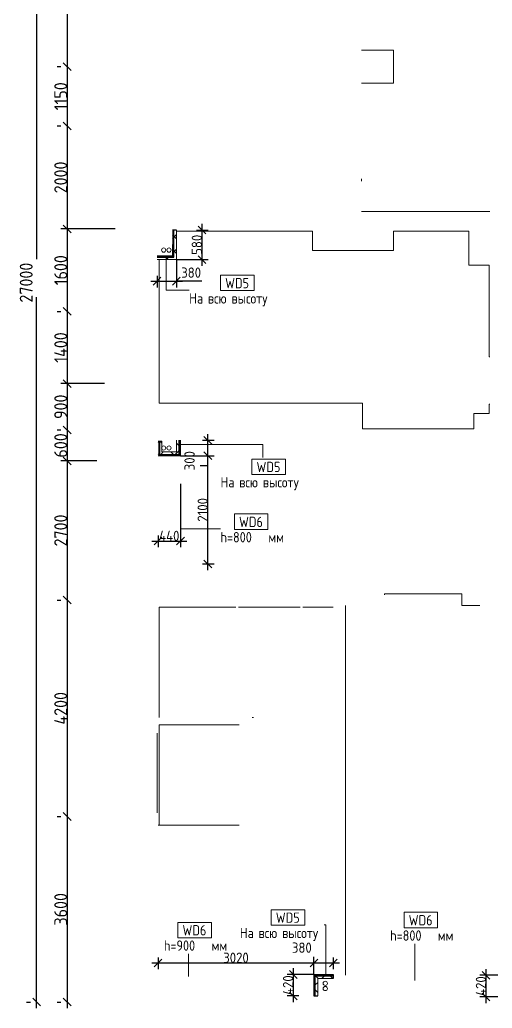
# Model space of a CAD drawing. Header units: millimetres. Extents: x -4029 to 232974, y -8553 to 104777.
# Drawn here: x 4490 to 13662, y 66419 to 85598 of the extents above; entities that cross this region are included whole.
import ezdxf

# ---------------------------------------------------------------- set-up
doc = ezdxf.new("R2010")
doc.units = ezdxf.units.MM
for name, color, linetype, lineweight in [('5.1) Перегародка WD6', 6, 'Continuous', 9), ('5.2) Перег WD5', 3, 'Continuous', 30), ('A-DETL', 7, 'Continuous', 9), ('A-WALL-IDEN', 7, 'Continuous', 9)]:
    doc.layers.add(name, color=color, linetype=linetype, lineweight=lineweight)
doc.layers.add('A-FLOR-1', color=7, linetype='Continuous', lineweight=9, true_color=0xaaaaaa)
doc.layers.add('I-WALL-2', color=7, linetype='Continuous', lineweight=9, true_color=0x008040)
doc.styles.add('GOST Common_1', font='', dxfattribs={"width": 0.9, "height": 200})
doc.styles.add('ISOCPEUR', font='isocpeur.ttf', dxfattribs={"width": 0.9, "height": 250})
doc.styles.add('ISOCPEUR_1', font='isocpeur.ttf', dxfattribs={"width": 0.9, "height": 200})
doc.styles.get('GOST Common_1').set_extended_font_data('GOST Common')
doc.dimstyles.new('ISO-2_0_0_9К_Средний_округл2', dxfattribs={"dimscale": 304.8, "dimtxt": 199.196235, "dimasz": 0.492126, "dimexe": 0.393701, "dimexo": 0, "dimgap": 0, "dimtad": 1, "dimdec": 0, "dimrnd": 10, "dimzin": 0, "dimdsep": 46, "dimtxsty": 'ISOCPEUR_1', "dimblk1": 'OBLIQUE', "dimblk2": 'OBLIQUE', "dimsah": 1, "dimcen": 0.09, "dimdle": 0.393701, "dimazin": 0, "dimtfac": 1, "dimtdec": 4, "dimtix": 1, "dimtmove": 1, "dimatfit": 3, "dimfxl": 1, "dimtvp": 1, "dimtolj": 1, "dimtzin": 0, "dimarcsym": 2})
doc.dimstyles.new('ISO-2_0_0_9К_Средний_округл2_1', dxfattribs={"dimscale": 304.8, "dimtxt": 199.196235, "dimasz": 0.492126, "dimexe": 0.393701, "dimexo": 0, "dimgap": 0, "dimtad": 1, "dimdec": 0, "dimrnd": 10, "dimzin": 0, "dimdsep": 46, "dimtxsty": 'ISOCPEUR_1', "dimblk1": 'OBLIQUE', "dimblk2": 'OBLIQUE', "dimsah": 1, "dimcen": 0.09, "dimdle": 0.393701, "dimazin": 0, "dimtfac": 1, "dimtdec": 4, "dimtix": 1, "dimtmove": 0, "dimatfit": 3, "dimfxl": 1, "dimtvp": 1, "dimtolj": 1, "dimtzin": 0, "dimarcsym": 2})
doc.dimstyles.new('ISO-2_5_0_9К_БОЛЬШОЙ', dxfattribs={"dimscale": 304.8, "dimtxt": 248.995294, "dimasz": 0.492126, "dimexe": 0.393701, "dimexo": 0.984252, "dimgap": 0, "dimtad": 1, "dimdec": 0, "dimrnd": 10, "dimzin": 0, "dimdsep": 46, "dimtxsty": 'ISOCPEUR', "dimblk1": 'OBLIQUE', "dimblk2": 'OBLIQUE', "dimsah": 1, "dimcen": 0.09, "dimdle": 0.393701, "dimazin": 0, "dimtfac": 1, "dimtdec": 4, "dimtix": 1, "dimtmove": 0, "dimatfit": 3, "dimfxl": 1, "dimtvp": 1, "dimtolj": 1, "dimtzin": 0, "dimarcsym": 2})
doc.dimstyles.new('ISO-2_5_0_9К_БОЛЬШОЙ_1', dxfattribs={"dimscale": 304.8, "dimtxt": 248.995294, "dimasz": 0.492126, "dimexe": 0.393701, "dimexo": 0.984252, "dimgap": 0, "dimtad": 1, "dimdec": 0, "dimrnd": 10, "dimzin": 0, "dimdsep": 46, "dimtxsty": 'ISOCPEUR', "dimblk1": 'OBLIQUE', "dimblk2": 'OBLIQUE', "dimsah": 1, "dimcen": 0.09, "dimdle": 0.393701, "dimazin": 0, "dimtfac": 1, "dimtdec": 4, "dimtix": 1, "dimtmove": 2, "dimatfit": 3, "dimfxl": 1, "dimtvp": 1, "dimtolj": 1, "dimtzin": 0, "dimarcsym": 2})
pattern_1 = [(45, (7065.63, 66539.1), (-141.4214, 141.4214), []), (135, (7065.63, 66539.1), (-141.4214, -141.4214), [])]

# ---------------------------------------------------------------- blocks, each defined once
blk = doc.blocks.new('_Oblique')
at = {"color": 0, "linetype": 'ByBlock', "lineweight": -2}
blk.add_line((-0.5, -0.5), (0.5, 0.5), dxfattribs=at)
blk = doc.blocks.new('*D915')
at = {"layer": '5.1) Перегародка WD6', "color": 0, "lineweight": -2, "transparency": 16777216}
for p, q in [((5410, 87959), (5410, 84569)), ((5216, 87839), (5290, 87839)), ((5216, 84689), (5290, 84689))]:
    blk.add_line(p, q, dxfattribs=at)
at = {"layer": 'Defpoints', "color": 0, "transparency": 16777216}
for p in [(5516, 87839), (5410, 84689), (5516, 84689)]:
    blk.add_point(p, dxfattribs=at)
at = {"layer": '5.1) Перегародка WD6', "color": 0, "lineweight": -2, "transparency": 16777216, "xscale": 150, "yscale": 150, "zscale": 150}
for p, rotation in [((5410, 87839), 90), ((5410, 84689), 270)]:
    blk.add_blockref('_Oblique', p, dxfattribs=dict(at, rotation=rotation))
at = {"layer": '5.1) Перегародка WD6', "color": 0, "transparency": 16777216, "insert": (5285, 86264), "char_height": 250, "width": 706.76, "attachment_point": 5, "rotation": 90, "style": 'ISOCPEUR'}
blk.add_mtext('\\A1;3150', dxfattribs=at)
blk = doc.blocks.new('*D916')
at = {"layer": '5.1) Перегародка WD6', "color": 0, "lineweight": -2, "transparency": 16777216}
for p, q in [((5410, 84809), (5410, 83419)), ((5216, 84689), (5290, 84689)), ((5216, 83539), (5290, 83539))]:
    blk.add_line(p, q, dxfattribs=at)
at = {"layer": 'Defpoints', "color": 0, "transparency": 16777216}
for p in [(5516, 84689), (5410, 83539), (5516, 83539)]:
    blk.add_point(p, dxfattribs=at)
at = {"layer": '5.1) Перегародка WD6', "color": 0, "lineweight": -2, "transparency": 16777216, "xscale": 150, "yscale": 150, "zscale": 150}
for p, rotation in [((5410, 84689), 90), ((5410, 83539), 270)]:
    blk.add_blockref('_Oblique', p, dxfattribs=dict(at, rotation=rotation))
at = {"layer": '5.1) Перегародка WD6', "color": 0, "transparency": 16777216, "insert": (5285, 84114), "char_height": 250, "width": 655.05, "attachment_point": 5, "rotation": 90, "style": 'ISOCPEUR'}
blk.add_mtext('\\A1;1150', dxfattribs=at)
blk = doc.blocks.new('*D917')
at = {"layer": '5.1) Перегародка WD6', "color": 0, "lineweight": -2, "transparency": 16777216}
for p, q in [((5410, 83659), (5410, 81419)), ((5216, 83539), (5290, 83539)), ((6345, 81539), (5290, 81539))]:
    blk.add_line(p, q, dxfattribs=at)
at = {"layer": 'Defpoints', "color": 0, "transparency": 16777216}
for p in [(5516, 83539), (5410, 81539), (6645, 81539)]:
    blk.add_point(p, dxfattribs=at)
at = {"layer": '5.1) Перегародка WD6', "color": 0, "lineweight": -2, "transparency": 16777216, "xscale": 150, "yscale": 150, "zscale": 150}
for p, rotation in [((5410, 83539), 90), ((5410, 81539), 270)]:
    blk.add_blockref('_Oblique', p, dxfattribs=dict(at, rotation=rotation))
at = {"layer": '5.1) Перегародка WD6', "color": 0, "transparency": 16777216, "insert": (5285, 82539), "char_height": 250, "width": 758.48, "attachment_point": 5, "rotation": 90, "style": 'ISOCPEUR'}
blk.add_mtext('\\A1;2000', dxfattribs=at)
blk = doc.blocks.new('*D918')
at = {"layer": '5.1) Перегародка WD6', "color": 0, "lineweight": -2, "transparency": 16777216}
for p, q in [((6345, 81539), (5290, 81539)), ((5410, 81659), (5410, 79819)), ((5216, 79939), (5290, 79939))]:
    blk.add_line(p, q, dxfattribs=at)
at = {"layer": 'Defpoints', "color": 0, "transparency": 16777216}
for p in [(6645, 81539), (5410, 79939), (5516, 79939)]:
    blk.add_point(p, dxfattribs=at)
at = {"layer": '5.1) Перегародка WD6', "color": 0, "lineweight": -2, "transparency": 16777216, "xscale": 150, "yscale": 150, "zscale": 150}
for p, rotation in [((5410, 81539), 90), ((5410, 79939), 270)]:
    blk.add_blockref('_Oblique', p, dxfattribs=dict(at, rotation=rotation))
at = {"layer": '5.1) Перегародка WD6', "color": 0, "transparency": 16777216, "insert": (5285, 80739), "char_height": 250, "width": 706.76, "attachment_point": 5, "rotation": 90, "style": 'ISOCPEUR'}
blk.add_mtext('\\A1;1600', dxfattribs=at)
blk = doc.blocks.new('*D919')
at = {"layer": '5.1) Перегародка WD6', "color": 0, "lineweight": -2, "transparency": 16777216}
for p, q in [((5410, 80059), (5410, 78419)), ((5216, 79939), (5290, 79939)), ((6132, 78539), (5290, 78539))]:
    blk.add_line(p, q, dxfattribs=at)
at = {"layer": 'Defpoints', "color": 0, "transparency": 16777216}
for p in [(5516, 79939), (5410, 78539), (6432, 78539)]:
    blk.add_point(p, dxfattribs=at)
at = {"layer": '5.1) Перегародка WD6', "color": 0, "lineweight": -2, "transparency": 16777216, "xscale": 150, "yscale": 150, "zscale": 150}
for p, rotation in [((5410, 79939), 90), ((5410, 78539), 270)]:
    blk.add_blockref('_Oblique', p, dxfattribs=dict(at, rotation=rotation))
at = {"layer": '5.1) Перегародка WD6', "color": 0, "transparency": 16777216, "insert": (5285, 79239), "char_height": 250, "width": 735.49, "attachment_point": 5, "rotation": 90, "style": 'ISOCPEUR'}
blk.add_mtext('\\A1;1400', dxfattribs=at)
blk = doc.blocks.new('*D920')
at = {"layer": '5.1) Перегародка WD6', "color": 0, "lineweight": -2, "transparency": 16777216}
for p, q in [((5410, 78659), (5410, 77519)), ((6132, 78539), (5290, 78539)), ((5216, 77639), (5290, 77639))]:
    blk.add_line(p, q, dxfattribs=at)
at = {"layer": 'Defpoints', "color": 0, "transparency": 16777216}
for p in [(6432, 78539), (5410, 77639), (5516, 77639)]:
    blk.add_point(p, dxfattribs=at)
at = {"layer": '5.1) Перегародка WD6', "color": 0, "lineweight": -2, "transparency": 16777216, "xscale": 150, "yscale": 150, "zscale": 150}
for p, rotation in [((5410, 78539), 90), ((5410, 77639), 270)]:
    blk.add_blockref('_Oblique', p, dxfattribs=dict(at, rotation=rotation))
at = {"layer": '5.1) Перегародка WD6', "color": 0, "transparency": 16777216, "insert": (5285, 78089), "char_height": 250, "width": 568.86, "attachment_point": 5, "rotation": 90, "style": 'ISOCPEUR'}
blk.add_mtext('\\A1;900', dxfattribs=at)
blk = doc.blocks.new('*D921')
at = {"layer": '5.1) Перегародка WD6', "color": 0, "lineweight": -2, "transparency": 16777216}
for p, q in [((5410, 77759), (5410, 76919)), ((5216, 77639), (5290, 77639)), ((5989, 77039), (5290, 77039))]:
    blk.add_line(p, q, dxfattribs=at)
at = {"layer": 'Defpoints', "color": 0, "transparency": 16777216}
for p in [(5516, 77639), (5410, 77039), (6289, 77039)]:
    blk.add_point(p, dxfattribs=at)
at = {"layer": '5.1) Перегародка WD6', "color": 0, "lineweight": -2, "transparency": 16777216, "xscale": 150, "yscale": 150, "zscale": 150}
for p, rotation in [((5410, 77639), 90), ((5410, 77039), 270)]:
    blk.add_blockref('_Oblique', p, dxfattribs=dict(at, rotation=rotation))
at = {"layer": '5.1) Перегародка WD6', "color": 0, "transparency": 16777216, "insert": (5285, 77339), "char_height": 250, "width": 568.86, "attachment_point": 5, "rotation": 90, "style": 'ISOCPEUR'}
blk.add_mtext('\\A1;600', dxfattribs=at)
blk = doc.blocks.new('*D922')
at = {"layer": '5.1) Перегародка WD6', "color": 0, "lineweight": -2, "transparency": 16777216}
for p, q in [((5410, 77159), (5410, 74219)), ((5989, 77039), (5290, 77039)), ((5216, 74339), (5290, 74339))]:
    blk.add_line(p, q, dxfattribs=at)
at = {"layer": 'Defpoints', "color": 0, "transparency": 16777216}
for p in [(6289, 77039), (5410, 74339), (5516, 74339)]:
    blk.add_point(p, dxfattribs=at)
at = {"layer": '5.1) Перегародка WD6', "color": 0, "lineweight": -2, "transparency": 16777216, "xscale": 150, "yscale": 150, "zscale": 150}
for p, rotation in [((5410, 77039), 90), ((5410, 74339), 270)]:
    blk.add_blockref('_Oblique', p, dxfattribs=dict(at, rotation=rotation))
at = {"layer": '5.1) Перегародка WD6', "color": 0, "transparency": 16777216, "insert": (5285, 75689), "char_height": 250, "width": 758.48, "attachment_point": 5, "rotation": 90, "style": 'ISOCPEUR'}
blk.add_mtext('\\A1;2700', dxfattribs=at)
blk = doc.blocks.new('*D923')
at = {"layer": '5.1) Перегародка WD6', "color": 0, "lineweight": -2, "transparency": 16777216}
for p, q in [((5410, 74459), (5410, 70019)), ((5216, 74339), (5290, 74339)), ((5216, 70139), (5290, 70139))]:
    blk.add_line(p, q, dxfattribs=at)
at = {"layer": 'Defpoints', "color": 0, "transparency": 16777216}
for p in [(5516, 74339), (5410, 70139), (5516, 70139)]:
    blk.add_point(p, dxfattribs=at)
at = {"layer": '5.1) Перегародка WD6', "color": 0, "lineweight": -2, "transparency": 16777216, "xscale": 150, "yscale": 150, "zscale": 150}
for p, rotation in [((5410, 74339), 90), ((5410, 70139), 270)]:
    blk.add_blockref('_Oblique', p, dxfattribs=dict(at, rotation=rotation))
at = {"layer": '5.1) Перегародка WD6', "color": 0, "transparency": 16777216, "insert": (5285, 72239), "char_height": 250, "width": 787.21, "attachment_point": 5, "rotation": 90, "style": 'ISOCPEUR'}
blk.add_mtext('\\A1;4200', dxfattribs=at)
blk = doc.blocks.new('*D924')
at = {"layer": '5.1) Перегародка WD6', "color": 0, "lineweight": -2, "transparency": 16777216}
for p, q in [((5410, 70259), (5410, 66419)), ((5216, 70139), (5290, 70139)), ((5216, 66539), (5290, 66539))]:
    blk.add_line(p, q, dxfattribs=at)
at = {"layer": 'Defpoints', "color": 0, "transparency": 16777216}
for p in [(5516, 70139), (5410, 66539), (5516, 66539)]:
    blk.add_point(p, dxfattribs=at)
at = {"layer": '5.1) Перегародка WD6', "color": 0, "lineweight": -2, "transparency": 16777216, "xscale": 150, "yscale": 150, "zscale": 150}
for p, rotation in [((5410, 70139), 90), ((5410, 66539), 270)]:
    blk.add_blockref('_Oblique', p, dxfattribs=dict(at, rotation=rotation))
at = {"layer": '5.1) Перегародка WD6', "color": 0, "transparency": 16777216, "insert": (5285, 68339), "char_height": 250, "width": 758.48, "attachment_point": 5, "rotation": 90, "style": 'ISOCPEUR'}
blk.add_mtext('\\A1;3600', dxfattribs=at)
blk = doc.blocks.new('*D925')
at = {"layer": '5.1) Перегародка WD6', "color": 0, "lineweight": -2, "transparency": 16777216}
for p, q in [((4817, 93659), (4817, 80956)), ((4623, 93539), (4697, 93539)), ((4817, 66419), (4817, 80214)), ((4623, 66539), (4697, 66539))]:
    blk.add_line(p, q, dxfattribs=at)
at = {"layer": 'Defpoints', "color": 0, "transparency": 16777216}
for p in [(4923, 93539), (4817, 66539), (4923, 66539)]:
    blk.add_point(p, dxfattribs=at)
at = {"layer": '5.1) Перегародка WD6', "color": 0, "lineweight": -2, "transparency": 16777216, "xscale": 150, "yscale": 150, "zscale": 150}
for p, rotation in [((4817, 93539), 90), ((4817, 66539), 270)]:
    blk.add_blockref('_Oblique', p, dxfattribs=dict(at, rotation=rotation))
at = {"layer": '5.1) Перегародка WD6', "color": 0, "transparency": 16777216, "insert": (4490, 80111), "char_height": 250, "width": 948.1, "attachment_point": 1, "rotation": 90, "line_spacing_factor": 1.149209, "style": 'ISOCPEUR'}
blk.add_mtext('\\A1;27000', dxfattribs=at)
blk = doc.blocks.new('*D937')
at = {"layer": '5.1) Перегародка WD6', "color": 0, "lineweight": -2, "transparency": 16777216}
for p, q in [((13543, 66519), (13543, 67179)), ((13896, 67059), (13423, 67059)), ((13896, 66639), (13423, 66639))]:
    blk.add_line(p, q, dxfattribs=at)
at = {"layer": 'Defpoints', "color": 0, "transparency": 16777216}
for p in [(13543, 67059), (13896, 67059), (13896, 66639)]:
    blk.add_point(p, dxfattribs=at)
at = {"layer": '5.1) Перегародка WD6', "color": 0, "lineweight": -2, "transparency": 16777216, "xscale": 150, "yscale": 150, "zscale": 150}
for p, rotation in [((13543, 67059), 90), ((13543, 66639), 270)]:
    blk.add_blockref('_Oblique', p, dxfattribs=dict(at, rotation=rotation))
at = {"layer": '5.1) Перегародка WD6', "color": 0, "transparency": 16777216, "insert": (13443, 66849), "char_height": 200, "width": 478.07, "attachment_point": 5, "rotation": 90, "style": 'ISOCPEUR_1'}
blk.add_mtext('\\A1;420', dxfattribs=at)
blk = doc.blocks.new('*D938')
at = {"layer": '5.1) Перегародка WD6', "color": 0, "lineweight": -2, "transparency": 16777216}
for p, q in [((7922, 81519), (8148, 81519)), ((8028, 80824), (8028, 81639)), ((7531, 80944), (8148, 80944))]:
    blk.add_line(p, q, dxfattribs=at)
at = {"layer": 'Defpoints', "color": 0, "transparency": 16777216}
for p in [(7922, 81519), (8028, 81519), (7531, 80944)]:
    blk.add_point(p, dxfattribs=at)
at = {"layer": '5.1) Перегародка WD6', "color": 0, "lineweight": -2, "transparency": 16777216, "xscale": 150, "yscale": 150, "zscale": 150}
for p, rotation in [((8028, 81519), 90), ((8028, 80944), 270)]:
    blk.add_blockref('_Oblique', p, dxfattribs=dict(at, rotation=rotation))
at = {"layer": '5.1) Перегародка WD6', "color": 0, "transparency": 16777216, "insert": (7928, 81232), "char_height": 200, "width": 455.09, "attachment_point": 5, "rotation": 90, "style": 'ISOCPEUR_1'}
blk.add_mtext('\\A1;580', dxfattribs=at)
blk = doc.blocks.new('*D939')
at = {"layer": '5.1) Перегародка WD6', "color": 0, "lineweight": -2, "transparency": 16777216}
for p, q in [((7531, 80944), (7531, 80406)), ((7156, 80632), (7156, 80406)), ((7036, 80526), (7651, 80526)), ((8023, 80526), (7531, 80526))]:
    blk.add_line(p, q, dxfattribs=at)
at = {"layer": 'Defpoints', "color": 0, "transparency": 16777216}
for p in [(7531, 80944), (7156, 80632), (7531, 80526)]:
    blk.add_point(p, dxfattribs=at)
at = {"layer": '5.1) Перегародка WD6', "color": 0, "lineweight": -2, "transparency": 16777216, "xscale": 150, "yscale": 150, "zscale": 150, "rotation": 180}
blk.add_blockref('_Oblique', (7156, 80526), dxfattribs=at)
at = {"layer": '5.1) Перегародка WD6', "color": 0, "lineweight": -2, "transparency": 16777216, "xscale": 150, "yscale": 150, "zscale": 150}
blk.add_blockref('_Oblique', (7531, 80526), dxfattribs=at)
at = {"layer": '5.1) Перегародка WD6', "color": 0, "transparency": 16777216, "insert": (7624, 80792), "char_height": 200, "width": 455.09, "attachment_point": 1, "line_spacing_factor": 1.149209, "style": 'ISOCPEUR_1'}
blk.add_mtext('\\A1;380', dxfattribs=at)
blk = doc.blocks.new('*D940')
at = {"layer": '5.1) Перегародка WD6', "color": 0, "lineweight": -2, "transparency": 16777216}
for p, q in [((7611, 77139), (8261, 77139)), ((8141, 74919), (8141, 77259)), ((8035, 75039), (8261, 75039))]:
    blk.add_line(p, q, dxfattribs=at)
at = {"layer": 'Defpoints', "color": 0, "transparency": 16777216}
for p in [(7611, 77139), (8141, 77139), (8035, 75039)]:
    blk.add_point(p, dxfattribs=at)
at = {"layer": '5.1) Перегародка WD6', "color": 0, "lineweight": -2, "transparency": 16777216, "xscale": 150, "yscale": 150, "zscale": 150}
for p, rotation in [((8141, 77139), 90), ((8141, 75039), 270)]:
    blk.add_blockref('_Oblique', p, dxfattribs=dict(at, rotation=rotation))
at = {"layer": '5.1) Перегародка WD6', "color": 0, "transparency": 16777216, "insert": (8041, 76089), "char_height": 200, "width": 565.41, "attachment_point": 5, "rotation": 90, "style": 'ISOCPEUR_1'}
blk.add_mtext('\\A1;2100', dxfattribs=at)
blk = doc.blocks.new('*D941')
at = {"layer": '5.1) Перегародка WD6', "color": 0, "lineweight": -2, "transparency": 16777216}
for p, q in [((8141, 77019), (8141, 77559)), ((8035, 77439), (8261, 77439)), ((7611, 77139), (8261, 77139)), ((8141, 76950), (8141, 77139)), ((7991, 76950), (8141, 76950))]:
    blk.add_line(p, q, dxfattribs=at)
at = {"layer": 'Defpoints', "color": 0, "transparency": 16777216}
for p in [(8035, 77439), (8141, 77439), (7611, 77139)]:
    blk.add_point(p, dxfattribs=at)
at = {"layer": '5.1) Перегародка WD6', "color": 0, "lineweight": -2, "transparency": 16777216, "xscale": 150, "yscale": 150, "zscale": 150}
for p, rotation in [((8141, 77439), 90), ((8141, 77139), 270)]:
    blk.add_blockref('_Oblique', p, dxfattribs=dict(at, rotation=rotation))
at = {"layer": '5.1) Перегародка WD6', "color": 0, "transparency": 16777216, "insert": (7686, 76856), "char_height": 200, "width": 455.09, "attachment_point": 1, "rotation": 90, "line_spacing_factor": 1.149209, "style": 'ISOCPEUR_1'}
blk.add_mtext('\\A1;300', dxfattribs=at)
blk = doc.blocks.new('М_стена2 - Типоразмер-30678229-План монтажа стен и перегородок 1 этажа в осях 1-12')
at = {"layer": 'A-WALL-IDEN'}
for p, q in [((3.26, 1.52), (-3.27, 1.52)), ((-3.27, 1.52), (-3.27, -1.48)), ((3.26, -1.48), (3.26, 1.52)), ((-3.27, -1.48), (3.26, -1.48))]:
    blk.add_line(p, q, dxfattribs=at)
blk = doc.blocks.new('*D890')
at = {"layer": '5.1) Перегародка WD6', "color": 0, "lineweight": -2, "transparency": 16777216}
for p, q in [((7176, 67405), (7176, 67179)), ((10201, 67074), (10201, 67419)), ((7056, 67299), (10321, 67299))]:
    blk.add_line(p, q, dxfattribs=at)
at = {"layer": 'Defpoints', "color": 0, "transparency": 16777216}
for p in [(7176, 67405), (10201, 67299), (10201, 67074)]:
    blk.add_point(p, dxfattribs=at)
at = {"layer": '5.1) Перегародка WD6', "color": 0, "lineweight": -2, "transparency": 16777216, "xscale": 150, "yscale": 150, "zscale": 150, "rotation": 180}
blk.add_blockref('_Oblique', (7176, 67299), dxfattribs=at)
at = {"layer": '5.1) Перегародка WD6', "color": 0, "lineweight": -2, "transparency": 16777216, "xscale": 150, "yscale": 150, "zscale": 150}
blk.add_blockref('_Oblique', (10201, 67299), dxfattribs=at)
at = {"layer": '5.1) Перегародка WD6', "color": 0, "transparency": 16777216, "insert": (8688, 67399), "char_height": 200, "width": 606.78, "attachment_point": 5, "style": 'ISOCPEUR_1'}
blk.add_mtext('\\A1;3020', dxfattribs=at)
blk = doc.blocks.new('*D891')
at = {"layer": '5.1) Перегародка WD6', "color": 0, "lineweight": -2, "transparency": 16777216}
for p, q in [((10201, 67074), (10201, 67419)), ((10576, 67405), (10576, 67179)), ((10081, 67299), (10696, 67299))]:
    blk.add_line(p, q, dxfattribs=at)
at = {"layer": 'Defpoints', "color": 0, "transparency": 16777216}
for p in [(10576, 67405), (10576, 67299), (10201, 67074)]:
    blk.add_point(p, dxfattribs=at)
at = {"layer": '5.1) Перегародка WD6', "color": 0, "lineweight": -2, "transparency": 16777216, "xscale": 150, "yscale": 150, "zscale": 150, "rotation": 180}
blk.add_blockref('_Oblique', (10201, 67299), dxfattribs=at)
at = {"layer": '5.1) Перегародка WD6', "color": 0, "lineweight": -2, "transparency": 16777216, "xscale": 150, "yscale": 150, "zscale": 150}
blk.add_blockref('_Oblique', (10576, 67299), dxfattribs=at)
at = {"layer": '5.1) Перегародка WD6', "color": 0, "transparency": 16777216, "insert": (9773, 67694), "char_height": 200, "width": 455.09, "attachment_point": 1, "line_spacing_factor": 1.149209, "style": 'ISOCPEUR_1'}
blk.add_mtext('\\A1;380', dxfattribs=at)
blk = doc.blocks.new('*D892')
at = {"layer": '5.1) Перегародка WD6', "color": 0, "lineweight": -2, "transparency": 16777216}
for p, q in [((9799, 67194), (9799, 66539)), ((10201, 67074), (9679, 67074)), ((9905, 66659), (9679, 66659))]:
    blk.add_line(p, q, dxfattribs=at)
at = {"layer": 'Defpoints', "color": 0, "transparency": 16777216}
for p in [(10201, 67074), (9799, 66659), (9905, 66659)]:
    blk.add_point(p, dxfattribs=at)
at = {"layer": '5.1) Перегародка WD6', "color": 0, "lineweight": -2, "transparency": 16777216, "xscale": 150, "yscale": 150, "zscale": 150}
for p, rotation in [((9799, 67074), 90), ((9799, 66659), 270)]:
    blk.add_blockref('_Oblique', p, dxfattribs=dict(at, rotation=rotation))
at = {"layer": '5.1) Перегародка WD6', "color": 0, "transparency": 16777216, "insert": (9699, 66867), "char_height": 200, "width": 478.07, "attachment_point": 5, "rotation": 90, "style": 'ISOCPEUR_1'}
blk.add_mtext('\\A1;420', dxfattribs=at)
blk = doc.blocks.new('*D901')
at = {"layer": '5.1) Перегародка WD6', "color": 0, "lineweight": -2, "transparency": 16777216}
for p, q in [((7611, 76591), (7611, 75364)), ((7176, 75590), (7176, 75364)), ((7056, 75484), (7731, 75484))]:
    blk.add_line(p, q, dxfattribs=at)
at = {"layer": 'Defpoints', "color": 0, "transparency": 16777216}
for p in [(7611, 76591), (7176, 75590), (7611, 75484)]:
    blk.add_point(p, dxfattribs=at)
at = {"layer": '5.1) Перегародка WD6', "color": 0, "lineweight": -2, "transparency": 16777216, "xscale": 150, "yscale": 150, "zscale": 150, "rotation": 180}
blk.add_blockref('_Oblique', (7176, 75484), dxfattribs=at)
at = {"layer": '5.1) Перегародка WD6', "color": 0, "lineweight": -2, "transparency": 16777216, "xscale": 150, "yscale": 150, "zscale": 150}
blk.add_blockref('_Oblique', (7611, 75484), dxfattribs=at)
at = {"layer": '5.1) Перегародка WD6', "color": 0, "transparency": 16777216, "insert": (7393, 75584), "char_height": 200, "width": 501.06, "attachment_point": 5, "style": 'ISOCPEUR_1'}
blk.add_mtext('\\A1;440', dxfattribs=at)

msp = doc.modelspace()

# ---------------------------------------------------------------- hatches: boundary and pattern name
at = {"layer": 'I-WALL-2'}
h = msp.add_hatch(dxfattribs=at)
h.set_pattern_fill('FP_104', color=256, style=0, pattern_type=2)
h.set_pattern_definition(pattern_1)
h.paths.add_polyline_path([(7455.6256, 81006.5977), (7468.1256, 81006.5977), (7468.1256, 81519.0977), (7455.6256, 81519.0977), (7455.6256, 81019.0977)])
h = msp.add_hatch(dxfattribs=at)
h.set_pattern_fill('FP_104', color=256, style=0, pattern_type=2)
h.set_pattern_definition(pattern_1)
h.paths.add_polyline_path([(7468.1256, 80994.0977), (7480.6256, 80994.0977), (7480.6256, 81519.0977), (7468.1256, 81519.0977), (7468.1256, 81006.5977)])
h = msp.add_hatch(dxfattribs=at)
h.set_pattern_fill('FP_104', color=256, style=0, pattern_type=2)
h.set_pattern_definition(pattern_1)
h.paths.add_polyline_path([(7525.0342, 80944.0977), (7530.6256, 80944.0977), (7530.6256, 81519.0977), (7480.6256, 81519.0977), (7480.6256, 80944.0977)])
h = msp.add_hatch(dxfattribs=at)
h.set_pattern_fill('FP_104', color=256, style=0, pattern_type=2)
h.set_pattern_definition(pattern_1)
h.paths.add_polyline_path([(7360.0877, 81006.5977), (7455.6256, 81006.5977), (7455.6256, 81019.0977), (7155.6256, 81019.0977), (7155.6256, 81006.5977), (7195.6256, 81006.5977)])
h = msp.add_hatch(dxfattribs=at)
h.set_pattern_fill('FP_104', color=256, style=0, pattern_type=2)
h.set_pattern_definition(pattern_1)
h.paths.add_polyline_path([(7175.6256, 80994.0977), (7468.1256, 80994.0977), (7468.1256, 81006.5977), (7155.6256, 81006.5977), (7155.6256, 80994.0977)])
h = msp.add_hatch(dxfattribs=at)
h.set_pattern_fill('FP_104', color=256, style=0, pattern_type=2)
h.set_pattern_definition(pattern_1)
h.paths.add_polyline_path([(7447.6845, 80944.0977), (7480.6256, 80944.0977), (7480.6256, 80994.0977), (7155.6256, 80994.0977), (7155.6256, 80944.0977), (7384.0855, 80944.0977)])
h = msp.add_hatch(dxfattribs=at)
h.set_pattern_fill('FP_104', color=256, style=0, pattern_type=2)
h.set_pattern_definition(pattern_1)
h.paths.add_polyline_path([(7175.6256, 77151.5977), (7188.1256, 77151.5977), (7188.1256, 77419.0977), (7175.6256, 77419.0977), (7175.6256, 77164.0977)])
h = msp.add_hatch(dxfattribs=at)
h.set_pattern_fill('FP_104', color=256, style=0, pattern_type=2)
h.set_pattern_definition(pattern_1)
h.paths.add_polyline_path([(7188.1256, 77164.0977), (7200.6256, 77164.0977), (7200.6256, 77419.0977), (7188.1256, 77419.0977), (7188.1256, 77164.5641)])
h = msp.add_hatch(dxfattribs=at)
h.set_pattern_fill('FP_104', color=256, style=0, pattern_type=2)
h.set_pattern_definition(pattern_1)
h.paths.add_polyline_path([(7250.6256, 77214.0977), (7250.6256, 77419.0977), (7200.6256, 77419.0977), (7200.6256, 77214.0977)])
h = msp.add_hatch(dxfattribs=at)
h.set_pattern_fill('FP_104', color=256, style=0, pattern_type=2)
h.set_pattern_definition(pattern_1)
h.paths.add_polyline_path([(7585.6256, 77164.0977), (7585.6256, 77439.0977), (7535.6256, 77439.0977), (7535.6256, 77164.0977)])
h = msp.add_hatch(dxfattribs=at)
h.set_pattern_fill('FP_104', color=256, style=0, pattern_type=2)
h.set_pattern_definition(pattern_1)
h.paths.add_polyline_path([(7585.6256, 77151.5977), (7598.1256, 77151.5977), (7598.1256, 77439.0977), (7585.6256, 77439.0977), (7585.6256, 77164.0977)])
h = msp.add_hatch(dxfattribs=at)
h.set_pattern_fill('FP_104', color=256, style=0, pattern_type=2)
h.set_pattern_definition(pattern_1)
h.paths.add_polyline_path([(7610.6256, 77139.0977), (7610.6256, 77439.0977), (7598.1256, 77439.0977), (7598.1256, 77139.0977)])
h = msp.add_hatch(dxfattribs=at)
h.set_pattern_fill('FP_104', color=256, style=0, pattern_type=2)
h.set_pattern_definition(pattern_1)
h.paths.add_polyline_path([(7455.6256, 77139.0977), (7598.1256, 77139.0977), (7598.1256, 77151.5977), (7175.6256, 77151.5977), (7175.6256, 77139.0977), (7325.3186, 77139.0977)])
h = msp.add_hatch(dxfattribs=at)
h.set_pattern_fill('FP_104', color=256, style=0, pattern_type=2)
h.set_pattern_definition(pattern_1)
h.paths.add_polyline_path([(7455.6256, 77151.5977), (7585.6256, 77151.5977), (7585.6256, 77164.0977), (7188.1256, 77164.0977), (7188.1256, 77151.5977), (7325.3186, 77151.5977)])
h = msp.add_hatch(dxfattribs=at)
h.set_pattern_fill('FP_104', color=256, style=0, pattern_type=2)
h.set_pattern_definition(pattern_1)
h.paths.add_polyline_path([(7325.3186, 77164.0977), (7535.6256, 77164.0977), (7535.6256, 77214.0977), (7200.6256, 77214.0977), (7200.6256, 77164.0977)])
h = msp.add_hatch(dxfattribs=at)
h.set_pattern_fill('FP_104', color=256, style=0, pattern_type=2)
h.set_pattern_definition(pattern_1)
h.paths.add_polyline_path([(10575.2522, 67061.5977), (10575.6256, 67061.5977), (10575.6256, 67074.0977), (10200.6256, 67074.0977), (10200.6256, 67061.5977), (10275.6256, 67061.5977)])
h = msp.add_hatch(dxfattribs=at)
h.set_pattern_fill('FP_104', color=256, style=0, pattern_type=2)
h.set_pattern_definition(pattern_1)
h.paths.add_polyline_path([(10200.6256, 66659.0977), (10213.1256, 66660.0068), (10213.1256, 67061.5977), (10200.6256, 67061.1666), (10200.6256, 66663.8187)])
h = msp.add_hatch(dxfattribs=at)
h.set_pattern_fill('FP_104', color=256, style=0, pattern_type=2)
h.set_pattern_definition(pattern_1)
h.paths.add_polyline_path([(10213.1256, 67049.0977), (10575.6256, 67049.0977), (10575.2522, 67061.5977), (10213.1256, 67061.5977)])
h = msp.add_hatch(dxfattribs=at)
h.set_pattern_fill('FP_104', color=256, style=0, pattern_type=2)
h.set_pattern_definition(pattern_1)
h.paths.add_polyline_path([(10213.1256, 66659.0977), (10225.6256, 66659.0977), (10225.6256, 67049.0977), (10213.1256, 67048.6512), (10213.1256, 66660.0068)])
h = msp.add_hatch(dxfattribs=at)
h.set_pattern_fill('FP_104', color=256, style=0, pattern_type=2)
h.set_pattern_definition(pattern_1)
h.paths.add_polyline_path([(10275.6256, 66999.0977), (10575.6256, 66999.0977), (10574.8788, 67049.0977), (10225.6256, 67049.0977), (10225.6256, 66999.0977)])
h = msp.add_hatch(dxfattribs=at)
h.set_pattern_fill('FP_104', color=256, style=0, pattern_type=2)
h.set_pattern_definition(pattern_1)
h.paths.add_polyline_path([(10225.6256, 66659.0977), (10275.6256, 66659.0977), (10275.6256, 66999.0977), (10225.6256, 66999.0977), (10225.6256, 66660.9159)])

# ---------------------------------------------------------------- linework, layer by layer
at = {"layer": '5.1) Перегародка WD6', "color": 18, "true_color": 0x000000}
for p, q in [((7329.3862, 80990.5764), (7329.3862, 80352.4176)), ((7329.3862, 80352.4176), (7778.2484, 80352.4176)), ((7564.03, 77355.565), (9205.5788, 77355.565)), ((9205.5788, 77355.565), (9205.5788, 77105.5708)), ((7617.6991, 75718.969), (8387.0288, 75718.969)), ((10431.0811, 68040.3543), (10398.8478, 68040.3543)), ((10431.0811, 67034.0977), (10431.0811, 68040.3543)), ((12159.8713, 66955.1612), (12159.8713, 67670.1732)), ((7768.3239, 67034.0977), (7768.3239, 67474.9754))]:
    msp.add_line(p, q, dxfattribs=at)
at = {"layer": '5.2) Перег WD5'}
for p, q in [((7530.6256, 81519.0977), (7455.6256, 81519.0977)), ((7468.1256, 81006.5977), (7468.1256, 81519.0977)), ((7480.6256, 80994.0977), (7480.6256, 81519.0977)), ((7155.6256, 81006.5977), (7468.1256, 81006.5977)), ((7155.6256, 80994.0977), (7480.6256, 80994.0977)), ((7188.1256, 77419.0977), (7188.1256, 77151.5977)), ((7200.6256, 77419.0977), (7200.6256, 77164.0977)), ((7585.6256, 77164.0977), (7585.6256, 77439.0977)), ((7598.1256, 77151.5977), (7598.1256, 77439.0977)), ((7188.1256, 77151.5977), (7598.1256, 77151.5977)), ((7200.6256, 77164.0977), (7585.6256, 77164.0977)), ((10213.1256, 67061.5977), (10575.6256, 67061.5977)), ((10213.1256, 66659.0977), (10213.1256, 67061.5977)), ((10225.6256, 67049.0977), (10575.6256, 67049.0977)), ((10225.6256, 66659.0977), (10225.6256, 67049.0977)), ((10575.6256, 67074.0977), (10575.6256, 66999.0977)), ((10200.6256, 66659.0977), (10275.6256, 66659.0977))]:
    msp.add_line(p, q, dxfattribs=at)
at = {"layer": 'A-DETL'}
for centre in [(7284.21, 81129.2366), (7388.037, 81129.5618), (7284.21, 77289.2366), (7388.037, 77289.5618), (10419.9726, 66901.7135), (10419.9726, 66801.7135)]:
    msp.add_circle(centre, 41, dxfattribs=at)
at = {"layer": 'A-FLOR-1'}
for p, q in [((11126.746, 85009.42), (11745.6256, 85008.2937)), ((11745.6256, 85008.2937), (11745.6256, 84369.0977)), ((11745.6256, 84369.0977), (11126.746, 84369.0977)), ((11125.6256, 82514.2198), (11125.6256, 82464.2198)), ((11125.6256, 81879.0977), (13618.6258, 81879.0977)), ((10175.6256, 81499.0977), (7530.6256, 81499.0977)), ((10175.6256, 81119.0977), (10175.6256, 81499.0977)), ((13205.6258, 81499.0977), (11745.6258, 81499.0977)), ((11745.6258, 81499.0977), (11745.6258, 81119.0977)), ((13205.6258, 80839.0977), (13205.6258, 81499.0977)), ((7195.6256, 80944.0977), (7195.6256, 78159.0977)), ((11745.6258, 81119.0977), (10175.6256, 81119.0977)), ((13605.6257, 80839.0977), (13205.6258, 80839.0977)), ((13605.6257, 79060.0977), (13605.6257, 80839.0977)), ((13617.6257, 79060.0977), (13605.6257, 79060.0977)), ((7195.6256, 78159.0977), (11145.6256, 78159.0977)), ((11145.6256, 78159.0977), (11145.6256, 77659.0977)), ((13605.6257, 77959.0977), (13605.6257, 78139.0977)), ((13605.6257, 78139.0977), (13617.6257, 78139.0977)), ((13305.6257, 77659.0977), (13305.6257, 77959.0977)), ((13305.6257, 77959.0977), (13605.6257, 77959.0977)), ((11145.6256, 77659.0977), (13305.6257, 77659.0977)), ((13070.6256, 74459.0977), (11570.6256, 74459.0977)), ((11570.6256, 74459.0977), (11570.6256, 74439.0977)), ((13070.6256, 74232.0977), (13070.6256, 74459.0977)), ((10815.6257, 74232.0977), (10815.6257, 67059.0977)), ((13420.6256, 74232.0977), (13070.6256, 74232.0977)), ((8683.8435, 74199.0977), (7195.6256, 74199.0977)), ((7195.6256, 74199.0977), (7195.6256, 72059.0977)), ((9933.8435, 74199.0977), (8733.8435, 74199.0977)), ((10575.6256, 74199.0977), (9983.8435, 74199.0977)), ((9000.6256, 72059.0977), (9025.6256, 72059.0977)), ((7155.6256, 71759.0978), (7155.6256, 70209.0978)), ((8750.6256, 71918.5977), (7196.1256, 71918.5977)), ((7196.1256, 71918.5977), (7196.1256, 69974.0977)), ((7175.6256, 69974.0977), (8750.6256, 69974.0977))]:
    msp.add_line(p, q, dxfattribs=at)
at = {"layer": 'I-WALL-2'}
for p, q in [((7530.6256, 80944.0977), (7530.6256, 81519.0977)), ((7455.6256, 81239.0977), (7455.6256, 81019.0977)), ((7455.6256, 81019.0977), (7155.6256, 81019.0977)), ((7155.6256, 80944.0977), (7530.6256, 80944.0977)), ((7250.6256, 77419.0977), (7175.6256, 77419.0977)), ((7250.6256, 77214.0977), (7250.6256, 77419.0977)), ((7535.6256, 77439.0977), (7535.6256, 77214.0977)), ((7610.6256, 77139.0977), (7610.6256, 77439.0977)), ((7175.6256, 77139.0977), (7610.6256, 77139.0977)), ((7535.6256, 77214.0977), (7250.6256, 77214.0977)), ((10575.6256, 67074.0977), (10200.6256, 67074.0977)), ((10200.6256, 66659.0977), (10200.6256, 67074.0977)), ((10575.6256, 66999.0977), (10275.6256, 66999.0977)), ((10275.6256, 66999.0977), (10275.6256, 66659.0977))]:
    msp.add_line(p, q, dxfattribs=at)

# ---------------------------------------------------------------- block references
at = {"layer": '5.1) Перегародка WD6', "color": 18, "true_color": 0x000000, "xscale": 99.99999999999993, "yscale": 99.99999999999993, "zscale": 99.99999999999993}
for p in [(8713.4064, 80490.4143), (9322.1868, 76923.1167), (8982.8868, 75856.9657), (9696.9057, 68178.351), (12276.4793, 68128.6207), (7884.9319, 67933.4229)]:
    msp.add_blockref('М_стена2 - Типоразмер-30678229-План монтажа стен и перегородок 1 этажа в осях 1-12', p, dxfattribs=at)

# ---------------------------------------------------------------- texts
at = {"layer": '5.1) Перегародка WD6', "color": 18, "true_color": 0x000000, "char_height": 200, "attachment_point": 1, "style": 'GOST Common_1'}
for s, insert, width in [('WD5', (8476.9169, 80588.4413), 584.430187), ('На', (7778.2484, 80291.5397), 360.759375), ('\\fGOST Common|b0|i0|c204|p34|;\\W.9; ', (8075.9047, 80291.5397), 79.367062), ('всю', (8141.3891, 80291.5397), 476.202375), ('\\fGOST Common|b0|i0|c204|p34|;\\W.9; ', (8534.2953, 80291.5397), 79.367062), ('высоту', (8599.7797, 80291.5397), 981.2655), ('WD5', (9085.6973, 77021.1437), 584.430187), ('На', (8387.0288, 76724.2421), 360.759375), ('\\fGOST Common|b0|i0|c204|p34|;\\W.9; ', (8684.685, 76724.2421), 79.367062), ('\\fGOST Common|b0|i0|c204|p34|;\\W.9; ', (9143.0757, 76724.2421), 79.367062), ('всю', (8750.1694, 76724.2421), 476.202375), ('высоту', (9208.56, 76724.2421), 981.2655), ('WD6', (8746.3973, 75954.9927), 584.430187), ('h=800', (8387.0288, 75658.0911), 793.670625), ('мм', (9315.8167, 75658.0911), 360.759375), ('WD5', (9460.4162, 68276.378), 584.430187), ('WD6', (12039.9897, 68226.6477), 584.430187), ('WD6', (7648.4424, 68031.4499), 584.430187), ('На', (8761.7478, 67979.4764), 360.759375), ('\\fGOST Common|b0|i0|c204|p34|;\\W.9; ', (9059.404, 67979.4764), 79.367062), ('всю', (9124.8884, 67979.4764), 476.202375), ('\\fGOST Common|b0|i0|c204|p34|;\\W.9; ', (9517.7946, 67979.4764), 79.367062), ('высоту', (9583.279, 67979.4764), 981.2655), ('h=800', (11680.6213, 67929.7461), 793.670625), ('h=900', (7289.0739, 67734.5483), 793.670625), ('мм', (12604.9267, 67929.7461), 360.759375), ('мм', (8213.3793, 67734.5483), 360.759375)]:
    msp.add_mtext(s, dxfattribs=dict(at, insert=insert, width=width))

# ---------------------------------------------------------------- dimensions: what is measured, and where the dimension line sits
at = {"layer": '5.1) Перегародка WD6', "color": 18, "true_color": 0x000000}
for base, p1, p2, dimstyle, override, picture, middle in [((4816.682, 66539.0977), (4922.748, 93539.0975), (4922.748, 66539.0977), 'ISO-2_5_0_9К_БОЛЬШОЙ_1', {"dimpost": '<>', "dimfxl": 26999.999823}, '*D925', (4656.7347, 80585.132)), ((8140.7718, 77439.0977), (7610.6256, 77139.0977), (8034.7058, 77439.0977), 'ISO-2_0_0_9К_Средний_округл2', {"dimpost": '<>', "dimfxl": 519.465109}, '*D941', (8012.814, 76949.9508))]:
    dim = msp.add_linear_dim(base=base, p1=p1, p2=p2, angle=90, dimstyle=dimstyle, override=override, dxfattribs=at)
    dim.commit()
    dim.dimension.update_dxf_attribs({"geometry": picture, "text_midpoint": middle, "dimtype": 160, "text_rotation": 90})
for base, p1, p2, dimstyle, override, picture, middle in [((5409.5825, 84689.0977), (5515.6486, 87839.0977), (5515.6486, 84689.0977), 'ISO-2_5_0_9К_БОЛЬШОЙ', {"dimpost": '<>', "dimfxl": 3150}, '*D915', (5284.5825, 86264.0977)), ((5409.5825, 83539.0977), (5515.6486, 84689.0977), (5515.6486, 83539.0977), 'ISO-2_5_0_9К_БОЛЬШОЙ', {"dimpost": '<>', "dimfxl": 1150}, '*D916', (5284.5825, 84114.0977)), ((5409.5825, 81539.0977), (5515.6486, 83539.0977), (6645.2796, 81539.0977), 'ISO-2_5_0_9К_БОЛЬШОЙ', {"dimpost": '<>', "dimfxl": 2296.969023}, '*D917', (5284.5825, 82539.0977)), ((5409.5825, 79939.0977), (6645.2796, 81539.0977), (5515.6486, 79939.0977), 'ISO-2_5_0_9К_БОЛЬШОЙ', {"dimpost": '<>', "dimfxl": 1958.587857}, '*D918', (5284.5825, 80739.0977)), ((8027.7695, 81519.0977), (7530.6256, 80944.0977), (7921.7035, 81519.0977), 'ISO-2_0_0_9К_Средний_округл2_1', {"dimpost": '<>', "dimfxl": 695.389722}, '*D938', (7927.7695, 81231.5977)), ((5409.5825, 78539.0977), (5515.6486, 79939.0977), (6431.6997, 78539.0977), 'ISO-2_5_0_9К_БОЛЬШОЙ', {"dimpost": '<>', "dimfxl": 1673.065949}, '*D919', (5284.5825, 79239.0977)), ((5409.5825, 77639.0977), (6431.6997, 78539.0977), (5515.6486, 77639.0977), 'ISO-2_5_0_9К_БОЛЬШОЙ', {"dimpost": '<>', "dimfxl": 1284.19223}, '*D920', (5284.5825, 78089.0977)), ((5409.5825, 77039.0977), (5515.6486, 77639.0977), (6289.3131, 77039.0977), 'ISO-2_5_0_9К_БОЛЬШОЙ', {"dimpost": '<>', "dimfxl": 979.059119}, '*D921', (5284.5825, 77339.0977)), ((5409.5825, 74339.0977), (6289.3131, 77039.0977), (5515.6486, 74339.0977), 'ISO-2_5_0_9К_БОЛЬШОЙ', {"dimpost": '<>', "dimfxl": 2808.657466}, '*D922', (5284.5825, 75689.0977)), ((8140.7718, 77139.0977), (8034.7058, 75039.0977), (7610.6256, 77139.0977), 'ISO-2_0_0_9К_Средний_округл2_1', {"dimpost": '<>', "dimfxl": 2142.39211}, '*D940', (8040.7718, 76089.0977)), ((5409.5825, 70139.0977), (5515.6486, 74339.0977), (5515.6486, 70139.0977), 'ISO-2_5_0_9К_БОЛЬШОЙ', {"dimpost": '<>', "dimfxl": 4200}, '*D923', (5284.5825, 72239.0977)), ((5409.5825, 66539.0977), (5515.6486, 70139.0977), (5515.6486, 66539.0977), 'ISO-2_5_0_9К_БОЛЬШОЙ', {"dimpost": '<>', "dimfxl": 3600}, '*D924', (5284.5825, 68339.0977)), ((9799.1537, 66659.0977), (10200.6256, 67074.0977), (9905.2197, 66659.0977), 'ISO-2_0_0_9К_Средний_округл2_1', {"dimpost": '<>', "dimfxl": 509.401264}, '*D892', (9699.1537, 66866.5977)), ((13543.0149, 67059.0977), (13895.6257, 66639.0977), (13895.6257, 67059.0977), 'ISO-2_0_0_9К_Средний_округл2_1', {"dimpost": '<>', "dimfxl": 420}, '*D937', (13443.0149, 66849.0977))]:
    dim = msp.add_linear_dim(base=base, p1=p1, p2=p2, angle=90, dimstyle=dimstyle, override=override, dxfattribs=at)
    dim.commit()
    dim.dimension.update_dxf_attribs({"geometry": picture, "text_midpoint": middle})
for base, p1, p2, override, picture, middle in [((7530.6256, 80525.5857), (7155.6256, 80631.6517), (7530.6256, 80944.0977), {"dimpost": '<>', "dimfxl": 488.106003}, '*D939', (7851.6263, 80653.5435)), ((10575.6256, 67299.0325), (10200.6256, 67074.0977), (10575.6256, 67405.0985), {"dimpost": '<>', "dimfxl": 500.186524}, '*D891', (10000.0714, 67426.9903))]:
    dim = msp.add_linear_dim(base=base, p1=p1, p2=p2, dimstyle='ISO-2_0_0_9К_Средний_округл2', override=override, dxfattribs=at)
    dim.commit()
    dim.dimension.update_dxf_attribs({"geometry": picture, "text_midpoint": middle, "dimtype": 160})
for base, p1, p2, override, picture, middle in [((7610.6256, 75483.6624), (7175.6256, 75589.7284), (7610.6256, 76590.6157), {"dimpost": '<>', "dimfxl": 1091.329586}, '*D901', (7393.1256, 75583.6624)), ((10200.6256, 67299.0325), (7175.6256, 67405.0985), (10200.6256, 67074.0977), {"dimpost": '<>', "dimfxl": 3043.055447}, '*D890', (8688.1256, 67399.0325))]:
    dim = msp.add_linear_dim(base=base, p1=p1, p2=p2, dimstyle='ISO-2_0_0_9К_Средний_округл2_1', override=override, dxfattribs=at)
    dim.commit()
    dim.dimension.update_dxf_attribs({"geometry": picture, "text_midpoint": middle})

doc.saveas('drawing.dxf')
